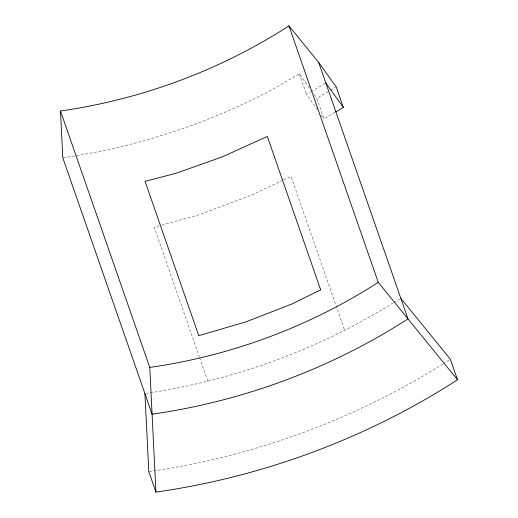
<?xml version="1.0" encoding="UTF-8"?>
<svg xmlns="http://www.w3.org/2000/svg" width="518" height="518" viewBox="0 0 518 518"><rect width="100%" height="100%" fill="white"/><g stroke="black" fill="none" stroke-linecap="round" stroke-linejoin="round"><path stroke-width="0.39" stroke-dasharray="2.59 1.94" d="M309.434 87.956L299.287 73.776L271.438 90.054A527.583 431.112 -19.2 0 1 75.518 155.795M317.495 109.764L306.429 94.289L310.586 91.861M311.279 91.459L325.136 83.366M335.036 112.315L323.951 118.79L316.809 98.271L329.966 90.585M330.659 90.177L335.509 87.348M393.194 302.829C318.395 349.734 233.735 380.121 146.529 393.363M393.887 302.421L399.449 299.171M282.854 180.232L250.246 195.681L198.498 214.951L160.023 225.634M283.579 179.888L291.025 176.366L344.606 330.225M159.298 225.835L154.209 227.247L199.3 356.734M314.044 94.406L316.809 98.271M321.186 114.918L323.951 118.79M299.287 73.776L306.429 94.289M199.566 357.491L207.789 381.106M449.035 360.139A621.794 508.1 -19.2 0 1 443.615 363.578M442.929 364.005A621.794 508.1 -19.2 0 1 148.789 471.587M74.722 155.924A527.583 431.112 -19.2 0 1 62.782 157.744"/><path stroke-width="0.78" d="M335.729 111.907L343.343 107.453L336.201 86.94L318.68 62.445L288.953 25.9A471.056 384.926 -19.2 0 1 60.477 110.988L62.782 157.744L152.085 414.173A527.583 431.112 -19.2 0 0 407.983 318.874L318.68 62.445M400.835 298.362L450.382 359.272L457.524 379.785A621.794 508.1 -19.2 0 1 155.931 492.1L148.789 471.587L144.936 393.661M288.953 25.9L378.257 282.329L457.524 379.785M325.828 82.958L343.343 107.453M60.477 110.988L149.773 367.417L155.931 492.1M378.257 282.329A471.056 384.926 -19.2 0 1 149.773 367.417M320.668 289.866L291.906 303.995L245.998 321.84L198.744 335.696L145.072 181.345L176.139 173.239L222.572 156.76L267.327 136.409L320.668 289.866"/></g></svg>
